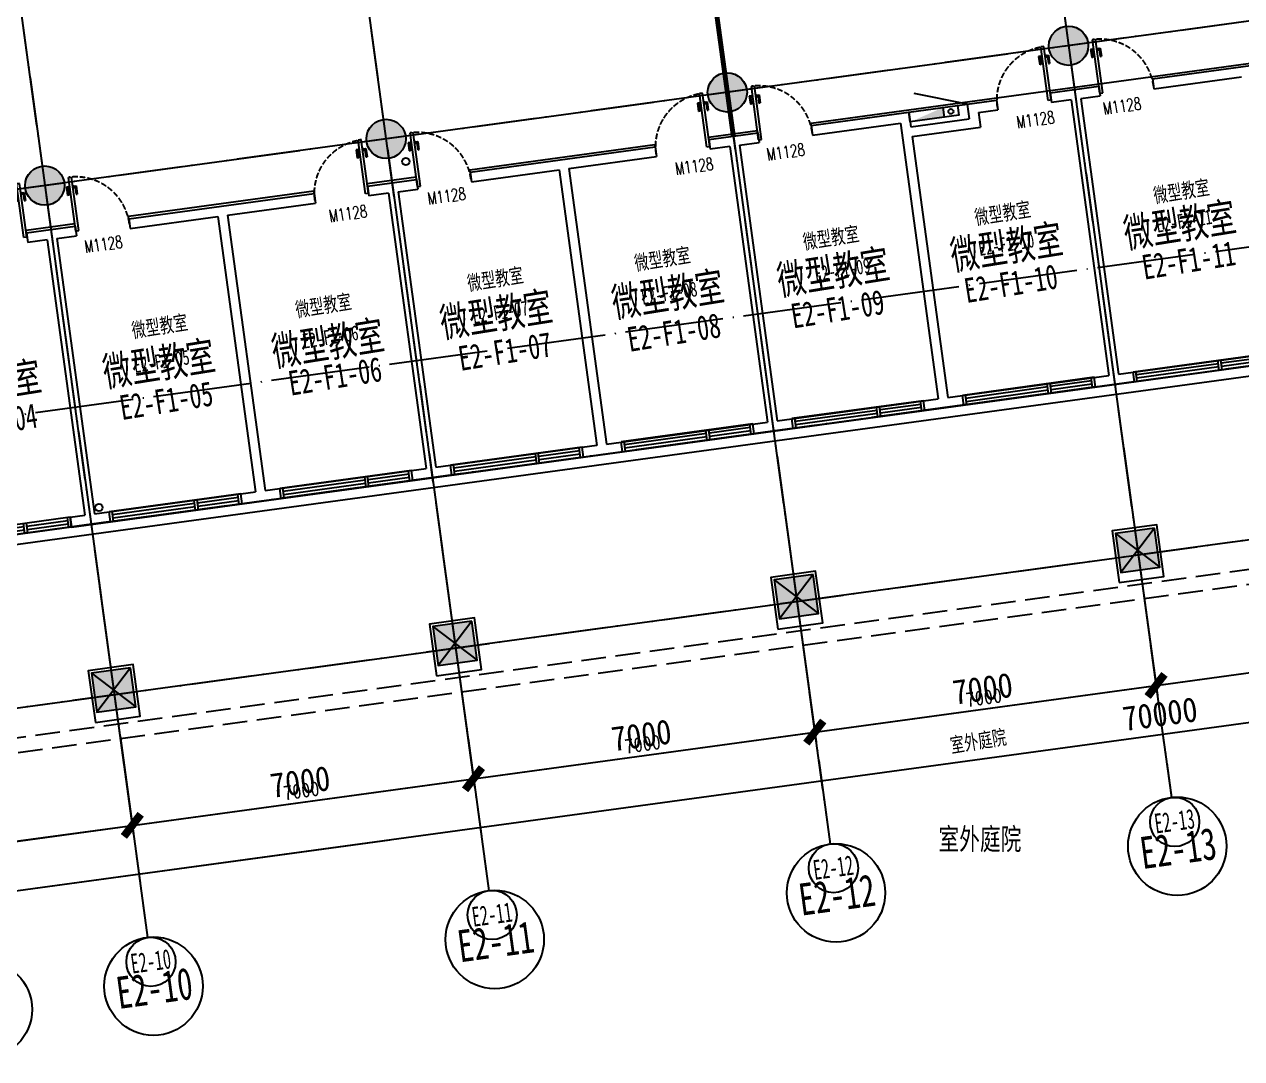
# Model space of a CAD drawing. Header units: millimetres. Extents: x 347599 to 1495443, y -100002 to 152717.
# Drawn here: x 1355088 to 1379828, y 106700 to 127725 of the extents above; entities that cross this region are included whole.
import ezdxf
from ezdxf.enums import TextEntityAlignment as Align

# ---------------------------------------------------------------- set-up
doc = ezdxf.new("R2010")
doc.units = ezdxf.units.MM
doc.header["$LTSCALE"] = 1000
doc.header["$PDMODE"] = 1
for name, pattern in [('DASH', [0.35, 0.25, -0.1]), ('E-RG-1F$0$$0$DOTE', [2.42, 2, -0.2, 0.02, -0.2]), ('E1-RI-1F$0$DASH', [0.35, 0.25, -0.1]), ('XRE2$0$HIDDEN', [0.375, 0.25, -0.125])]:
    doc.linetypes.add(name, pattern=pattern)
doc.layers.get('0').update_dxf_attribs({"linetype": 'CONTINUOUS'})
doc.layers.get('Defpoints').update_dxf_attribs({"linetype": 'CONTINUOUS'})
for name, color, linetype in [('A-------', 18, 'CONTINUOUS'), ('A-SYMB-DOOR', 13, 'CONTINUOUS'), ('A-SYMB-DOOR1', 4, 'CONTINUOUS'), ('A—墙体', 7, 'CONTINUOUS'), ('A—文字索引', 40, 'CONTINUOUS'), ('A—楼梯、电梯、栏杆', 50, 'CONTINUOUS'), ('A—轴线、尺寸', 1, 'CONTINUOUS'), ('A—门窗', 135, 'CONTINUOUS'), ('E2-RI-1F$0$A-DETL-MBND', 5, 'CONTINUOUS'), ('E2-RI-1F$0$A-ROOF-DRAN', 175, 'CONTINUOUS'), ('E2-RI-1F$0$A-WALL', 7, 'CONTINUOUS'), ('gps-雨水立管1', 1, 'CONTINUOUS'), ('I-平顶-消防设施（防火卷帘）', 10, 'CONTINUOUS'), ('I—平面—文字', 40, 'CONTINUOUS'), ('I—平面—文字（放大1：100）', 40, 'XRE2$0$HIDDEN'), ('I—平面—消防设施', 10, 'CONTINUOUS'), ('I—平面—装饰面层线', 192, 'CONTINUOUS'), ('I—平面—门', 22, 'CONTINUOUS'), ('轴线100', 1, 'CONTINUOUS')]:
    doc.layers.add(name, color=color, linetype=linetype)
doc.styles.add('ARIAL', font='simhei.ttf', dxfattribs={"width": 0.9})
doc.styles.add('ECADI-TXT', font='simplex.shx', dxfattribs={"bigfont": 'hztxt.shx'})
doc.styles.add('XD2008', font='simhei.ttf', dxfattribs={"width": 0.7})
doc.dimstyles.new('200', dxfattribs={"dimscale": 200, "dimtxt": 2.5, "dimasz": 2, "dimexe": 1, "dimexo": 1, "dimgap": 0.8, "dimtad": 1, "dimdec": 0, "dimdsep": 46, "dimtxsty": 'ARIAL', "dimblk1": 'ARCHTICK', "dimblk2": 'ARCHTICK', "dimsah": 1, "dimcen": -0.9, "dimdle": 1, "dimclrd": 256, "dimclre": 256, "dimclrt": 40, "dimaunit": 1, "dimadec": 0, "dimazin": 0, "dimtfac": 0.35, "dimtdec": 0, "dimtix": 1, "dimtmove": 2, "dimatfit": 3, "dimldrblk": 'ARCHTICK', "dimfxl": 0, "dimtvp": 0.8, "dimtolj": 1, "dimtzin": 0, "dimarcsym": 0})
doc.dimstyles.new('副本 100', dxfattribs={"dimscale": 100, "dimtxt": 2.5, "dimasz": 2, "dimexe": 1, "dimexo": 1, "dimgap": 0.8, "dimtad": 1, "dimdec": 0, "dimdsep": 46, "dimtxsty": 'ARIAL', "dimblk1": 'ARCHTICK', "dimblk2": 'ARCHTICK', "dimsah": 1, "dimcen": -0.9, "dimdle": 1, "dimclrd": 256, "dimclre": 256, "dimclrt": 40, "dimaunit": 1, "dimadec": 0, "dimazin": 0, "dimtfac": 0.35, "dimtdec": 0, "dimtix": 1, "dimtmove": 2, "dimatfit": 3, "dimldrblk": 'ARCHTICK', "dimfxl": 0, "dimtvp": 0.8, "dimtolj": 1, "dimtzin": 0, "dimarcsym": 0})

# ---------------------------------------------------------------- blocks, each defined once
blk = doc.blocks.new('E2-RI-1F$0$DOOR1000')
at = {"layer": 'I—平面—门'}
for p, q in [((0, 1000), (56, 1000)), ((0, 0), (0, 1000)), ((56, 0), (56, 1000)), ((-62, 826), (-40, 804)), ((-62, 826), (-62, 674)), ((-8, 826), (-62, 826)), ((-40, 804), (-40, 674)), ((-8, 804), (-40, 804)), ((-8, 845), (-8, 784)), ((1, 845), (-8, 845)), ((1, 784), (-8, 784)), ((56, 845), (65, 845)), ((56, 784), (65, 784)), ((65, 845), (65, 784)), ((65, 826), (120, 826)), ((65, 804), (98, 804)), ((120, 826), (98, 804)), ((98, 804), (98, 674)), ((120, 826), (120, 674)), ((-40, 674), (-62, 674)), ((98, 674), (120, 674)), ((0, 0), (56, 0))]:
    blk.add_line(p, q, dxfattribs=at)
at = {"layer": 'I—平面—门', "color": 8, "linetype": 'DASH', "ltscale": 0.4}
blk.add_arc((0, 0), 1000, 0, 90, dxfattribs=at)
blk = doc.blocks.new('E2-RI-1F$0$窗2')
at = {"layer": 'A—门窗'}
for p, q in [((10775124, -7633207), (10772424, -7633207)), ((10772484, -7633407), (10772484, -7633207)), ((10774164, -7633274), (10772484, -7633274)), ((10774164, -7633341), (10772484, -7633341)), ((10774164, -7633407), (10774164, -7633207)), ((10774224, -7633407), (10774224, -7633207)), ((10775064, -7633274), (10774224, -7633274)), ((10775064, -7633341), (10774224, -7633341)), ((10775064, -7633407), (10775064, -7633207)), ((10775124, -7633407), (10772424, -7633407))]:
    blk.add_line(p, q, dxfattribs=at)
at = {"layer": 'E2-RI-1F$0$A-WALL'}
for p, q in [((10772424, -7633407), (10772424, -7633207)), ((10775124, -7633407), (10775124, -7633207))]:
    blk.add_line(p, q, dxfattribs=at)
blk = doc.blocks.new('E2-RI-1F$0$AQE')
at = {"layer": 'gps-雨水立管1', "color": 1}
blk.add_circle((11726833, -6094909), 75, dxfattribs=at)
blk = doc.blocks.new('_ArchTick')
at = {"color": 0, "linetype": 'ByBlock', "const_width": 0.4}
blk.add_lwpolyline([(-0.5, -0.5), (0.5, 0.5)], dxfattribs=at)
blk = doc.blocks.new('*D296')
at = {"layer": 'A—轴线、尺寸', "linetype": 'ByBlock', "lineweight": -2}
for p, q in [((1356632, 116197), (1357309, 111243)), ((1349696, 115249), (1350373, 110296)), ((1350148, 110467), (1357480, 111469))]:
    blk.add_line(p, q, dxfattribs=at)
at = {"layer": 'Defpoints', "color": 0, "linetype": 'ByBlock'}
for p in [(1356605, 116396), (1349669, 115448), (1357282, 111442)]:
    blk.add_point(p, dxfattribs=at)
at = {"layer": 'A—轴线、尺寸', "linetype": 'ByBlock', "lineweight": -2, "xscale": 400, "yscale": 400, "zscale": 400}
for p, rotation in [((1357282, 111442), 7.783339566187075), ((1350346, 110494), 187.7833395661871)]:
    blk.add_blockref('_ArchTick', p, dxfattribs=dict(at, rotation=rotation))
at = {"layer": 'A—轴线、尺寸', "color": 40, "linetype": 'ByBlock', "insert": (1353758, 111377), "char_height": 500, "attachment_point": 5, "rotation": 7.7833, "style": 'ARIAL'}
blk.add_mtext('\\A1;7000', dxfattribs=at)
blk = doc.blocks.new('*D297')
at = {"layer": 'A—轴线、尺寸', "linetype": 'ByBlock', "lineweight": -2}
for p, q in [((1363567, 117145), (1364244, 112191)), ((1356632, 116197), (1357309, 111243)), ((1357084, 111415), (1364415, 112417))]:
    blk.add_line(p, q, dxfattribs=at)
at = {"layer": 'Defpoints', "color": 0, "linetype": 'ByBlock'}
for p in [(1363540, 117344), (1356605, 116396), (1364217, 112390)]:
    blk.add_point(p, dxfattribs=at)
at = {"layer": 'A—轴线、尺寸', "linetype": 'ByBlock', "lineweight": -2, "xscale": 400, "yscale": 400, "zscale": 400}
for p, rotation in [((1364217, 112390), 7.783339566187075), ((1357282, 111442), 187.7833395661871)]:
    blk.add_blockref('_ArchTick', p, dxfattribs=dict(at, rotation=rotation))
at = {"layer": 'A—轴线、尺寸', "color": 40, "linetype": 'ByBlock', "insert": (1360694, 112325), "char_height": 500, "attachment_point": 5, "rotation": 7.7833, "style": 'ARIAL'}
blk.add_mtext('\\A1;7000', dxfattribs=at)
blk = doc.blocks.new('*D298')
at = {"layer": 'A—轴线、尺寸', "linetype": 'ByBlock', "lineweight": -2}
for p, q in [((1370503, 118093), (1371180, 113139)), ((1363567, 117145), (1364244, 112191)), ((1364019, 112363), (1371351, 113365))]:
    blk.add_line(p, q, dxfattribs=at)
at = {"layer": 'Defpoints', "color": 0, "linetype": 'ByBlock'}
for p in [(1370476, 118292), (1363540, 117344), (1371153, 113338)]:
    blk.add_point(p, dxfattribs=at)
at = {"layer": 'A—轴线、尺寸', "linetype": 'ByBlock', "lineweight": -2, "xscale": 400, "yscale": 400, "zscale": 400}
for p, rotation in [((1371153, 113338), 7.783339566187075), ((1364217, 112390), 187.7833395661871)]:
    blk.add_blockref('_ArchTick', p, dxfattribs=dict(at, rotation=rotation))
at = {"layer": 'A—轴线、尺寸', "color": 40, "linetype": 'ByBlock', "insert": (1367629, 113273), "char_height": 500, "attachment_point": 5, "rotation": 7.7833, "style": 'ARIAL'}
blk.add_mtext('\\A1;7000', dxfattribs=at)
blk = doc.blocks.new('*D299')
at = {"layer": 'A—轴线、尺寸', "linetype": 'ByBlock', "lineweight": -2}
for p, q in [((1377438, 119041), (1378115, 114087)), ((1370503, 118093), (1371180, 113139)), ((1370955, 113311), (1378286, 114313))]:
    blk.add_line(p, q, dxfattribs=at)
at = {"layer": 'Defpoints', "color": 0, "linetype": 'ByBlock'}
for p in [(1377411, 119240), (1370476, 118292), (1378088, 114286)]:
    blk.add_point(p, dxfattribs=at)
at = {"layer": 'A—轴线、尺寸', "linetype": 'ByBlock', "lineweight": -2, "xscale": 400, "yscale": 400, "zscale": 400}
for p, rotation in [((1378088, 114286), 7.783339566187075), ((1371153, 113338), 187.7833395661871)]:
    blk.add_blockref('_ArchTick', p, dxfattribs=dict(at, rotation=rotation))
at = {"layer": 'A—轴线、尺寸', "color": 40, "linetype": 'ByBlock', "insert": (1374565, 114221), "char_height": 500, "attachment_point": 5, "rotation": 7.7833, "style": 'ARIAL'}
blk.add_mtext('\\A1;7000', dxfattribs=at)
blk = doc.blocks.new('*D300')
at = {"layer": 'A—轴线、尺寸', "linetype": 'ByBlock', "lineweight": -2}
for p, q in [((1384374, 119989), (1385051, 115035)), ((1377438, 119041), (1378115, 114087)), ((1377890, 114259), (1385222, 115261))]:
    blk.add_line(p, q, dxfattribs=at)
at = {"layer": 'Defpoints', "color": 0, "linetype": 'ByBlock'}
for p in [(1384347, 120188), (1377411, 119240), (1385024, 115234)]:
    blk.add_point(p, dxfattribs=at)
at = {"layer": 'A—轴线、尺寸', "linetype": 'ByBlock', "lineweight": -2, "xscale": 400, "yscale": 400, "zscale": 400}
for p, rotation in [((1385024, 115234), 7.783339566187075), ((1378088, 114286), 187.7833395661871)]:
    blk.add_blockref('_ArchTick', p, dxfattribs=dict(at, rotation=rotation))
at = {"layer": 'A—轴线、尺寸', "color": 40, "linetype": 'ByBlock', "insert": (1381500, 115169), "char_height": 500, "attachment_point": 5, "rotation": 7.7833, "style": 'ARIAL'}
blk.add_mtext('\\A1;7000', dxfattribs=at)
blk = doc.blocks.new('*D304')
at = {"layer": 'A—轴线、尺寸', "linetype": 'ByBlock', "lineweight": -2}
for p, q in [((1412136, 123634), (1412928, 117837)), ((1343348, 108528), (1413099, 118062)), ((1342781, 114154), (1343573, 108357))]:
    blk.add_line(p, q, dxfattribs=at)
at = {"layer": 'Defpoints', "color": 0, "linetype": 'ByBlock'}
for p in [(1412109, 123832), (1412901, 118035), (1342754, 114352)]:
    blk.add_point(p, dxfattribs=at)
at = {"layer": 'A—轴线、尺寸', "linetype": 'ByBlock', "lineweight": -2, "xscale": 400, "yscale": 400, "zscale": 400}
for p, rotation in [((1412901, 118035), 7.783339566187075), ((1343546, 108555), 187.7833395661871)]:
    blk.add_blockref('_ArchTick', p, dxfattribs=dict(at, rotation=rotation))
at = {"layer": 'A—轴线、尺寸', "color": 40, "linetype": 'ByBlock', "insert": (1378168, 113704), "char_height": 500, "attachment_point": 5, "rotation": 7.7833, "style": 'ARIAL'}
blk.add_mtext('\\A1;70000', dxfattribs=at)
blk = doc.blocks.new('E2-RI-1F$0$XFX-BX')
blk.add_lwpolyline([(0, 0), (0, 200), (700, 200), (700, 0)], close=True)
blk.add_solid([(0, 0), (0, 0), (700, 0), (700, 200)])
blk = doc.blocks.new('ECADI-TAG-DOOR')
blk = doc.blocks.new('*D542')
at = {"layer": 'Defpoints', "color": 0, "linetype": 'Continuous'}
for p in [(1356605, 116396), (1349669, 115448), (1357282, 111442)]:
    blk.add_point(p, dxfattribs=at)
at = {"layer": '轴线100', "linetype": 'Continuous', "lineweight": -2}
for p, q in [((1356618, 116297), (1357295, 111343)), ((1349683, 115349), (1350360, 110395)), ((1350247, 110480), (1357381, 111455))]:
    blk.add_line(p, q, dxfattribs=at)
at = {"layer": '轴线100', "linetype": 'Continuous', "lineweight": -2, "xscale": 200, "yscale": 200, "zscale": 200}
for p, rotation in [((1357282, 111442), 7.783339565677779), ((1350346, 110494), 187.7833395656778)]:
    blk.add_blockref('_ArchTick', p, dxfattribs=dict(at, rotation=rotation))
at = {"layer": '轴线100', "color": 40, "linetype": 'Continuous', "insert": (1353783, 111197), "char_height": 300, "attachment_point": 5, "rotation": 7.7833, "style": 'ARIAL'}
blk.add_mtext('\\A1;7000', dxfattribs=at)
blk = doc.blocks.new('*D543')
at = {"layer": 'Defpoints', "color": 0, "linetype": 'Continuous'}
for p in [(1363540, 117344), (1356605, 116396), (1364217, 112390)]:
    blk.add_point(p, dxfattribs=at)
at = {"layer": '轴线100', "linetype": 'Continuous', "lineweight": -2}
for p, q in [((1363554, 117245), (1364231, 112291)), ((1356618, 116297), (1357295, 111343)), ((1357183, 111428), (1364316, 112403))]:
    blk.add_line(p, q, dxfattribs=at)
at = {"layer": '轴线100', "linetype": 'Continuous', "lineweight": -2, "xscale": 200, "yscale": 200, "zscale": 200}
for p, rotation in [((1364217, 112390), 7.783339565677779), ((1357282, 111442), 187.7833395656778)]:
    blk.add_blockref('_ArchTick', p, dxfattribs=dict(at, rotation=rotation))
at = {"layer": '轴线100', "color": 40, "linetype": 'Continuous', "insert": (1360718, 112145), "char_height": 300, "attachment_point": 5, "rotation": 7.7833, "style": 'ARIAL'}
blk.add_mtext('\\A1;7000', dxfattribs=at)
blk = doc.blocks.new('*D544')
at = {"layer": 'Defpoints', "color": 0, "linetype": 'Continuous'}
for p in [(1370476, 118292), (1363540, 117344), (1371153, 113338)]:
    blk.add_point(p, dxfattribs=at)
at = {"layer": '轴线100', "linetype": 'Continuous', "lineweight": -2}
for p, q in [((1370489, 118192), (1371166, 113239)), ((1363554, 117245), (1364231, 112291)), ((1364118, 112376), (1371252, 113351))]:
    blk.add_line(p, q, dxfattribs=at)
at = {"layer": '轴线100', "linetype": 'Continuous', "lineweight": -2, "xscale": 200, "yscale": 200, "zscale": 200}
for p, rotation in [((1371153, 113338), 7.783339565677779), ((1364217, 112390), 187.7833395656778)]:
    blk.add_blockref('_ArchTick', p, dxfattribs=dict(at, rotation=rotation))
at = {"layer": '轴线100', "color": 40, "linetype": 'Continuous', "insert": (1367654, 113093), "char_height": 300, "attachment_point": 5, "rotation": 7.7833, "style": 'ARIAL'}
blk.add_mtext('\\A1;7000', dxfattribs=at)
blk = doc.blocks.new('*D545')
at = {"layer": 'Defpoints', "color": 0, "linetype": 'Continuous'}
for p in [(1377411, 119240), (1370476, 118292), (1378088, 114286)]:
    blk.add_point(p, dxfattribs=at)
at = {"layer": '轴线100', "linetype": 'Continuous', "lineweight": -2}
for p, q in [((1377425, 119140), (1378102, 114187)), ((1370489, 118192), (1371166, 113239)), ((1371054, 113324), (1378187, 114299))]:
    blk.add_line(p, q, dxfattribs=at)
at = {"layer": '轴线100', "linetype": 'Continuous', "lineweight": -2, "xscale": 200, "yscale": 200, "zscale": 200}
for p, rotation in [((1378088, 114286), 7.783339565677779), ((1371153, 113338), 187.7833395656778)]:
    blk.add_blockref('_ArchTick', p, dxfattribs=dict(at, rotation=rotation))
at = {"layer": '轴线100', "color": 40, "linetype": 'Continuous', "insert": (1374589, 114041), "char_height": 300, "attachment_point": 5, "rotation": 7.7833, "style": 'ARIAL'}
blk.add_mtext('\\A1;7000', dxfattribs=at)
blk = doc.blocks.new('*D546')
at = {"layer": 'Defpoints', "color": 0, "linetype": 'Continuous'}
for p in [(1384347, 120188), (1377411, 119240), (1385024, 115234)]:
    blk.add_point(p, dxfattribs=at)
at = {"layer": '轴线100', "linetype": 'Continuous', "lineweight": -2}
for p, q in [((1384360, 120088), (1385037, 115135)), ((1377425, 119140), (1378102, 114187)), ((1377989, 114272), (1385123, 115247))]:
    blk.add_line(p, q, dxfattribs=at)
at = {"layer": '轴线100', "linetype": 'Continuous', "lineweight": -2, "xscale": 200, "yscale": 200, "zscale": 200}
for p, rotation in [((1385024, 115234), 7.783339565677779), ((1378088, 114286), 187.7833395656778)]:
    blk.add_blockref('_ArchTick', p, dxfattribs=dict(at, rotation=rotation))
at = {"layer": '轴线100', "color": 40, "linetype": 'Continuous', "insert": (1381525, 114989), "char_height": 300, "attachment_point": 5, "rotation": 7.7833, "style": 'ARIAL'}
blk.add_mtext('\\A1;7000', dxfattribs=at)

msp = doc.modelspace()

# ---------------------------------------------------------------- hatches: boundary and pattern name
at = {"layer": 'A-------'}
h = msp.add_hatch(color=256, dxfattribs=at)
edge = h.paths.add_edge_path()
edge.add_arc((1376310.6, 127290.6), 400, 0, 360)
h = msp.add_hatch(color=256, dxfattribs=at)
edge = h.paths.add_edge_path()
edge.add_arc((1369375.1, 126342.6), 400, 0, 360)
h = msp.add_hatch(color=256, dxfattribs=at)
edge = h.paths.add_edge_path()
edge.add_arc((1362439.6, 125394.7), 400, 0, 360)
h = msp.add_hatch(color=256, dxfattribs=at)
edge = h.paths.add_edge_path()
edge.add_arc((1355504.1, 124446.7), 400, 0, 360)
for points in [[(1378054.4, 117486.5), (1377261.8, 117378.1), (1377370.1, 116585.5), (1378162.8, 116693.8)], [(1371118.9, 116538.5), (1370326.3, 116430.1), (1370434.6, 115637.5), (1371227.3, 115745.9)], [(1364183.4, 115590.5), (1363390.8, 115482.2), (1363499.1, 114689.5), (1364291.8, 114797.9)], [(1357247.9, 114642.5), (1356455.3, 114534.2), (1356563.6, 113741.5), (1357356.2, 113849.9)]]:
    msp.add_hatch(color=256, dxfattribs=at).paths.add_polyline_path(points)

# ---------------------------------------------------------------- linework, layer by layer
at = {"elevation": 0}
for points in [[(1378054.4, 117486.5), (1377261.8, 117378.1), (1377370.1, 116585.5), (1378162.8, 116693.8)], [(1371118.9, 116538.5), (1370326.3, 116430.1), (1370434.6, 115637.5), (1371227.3, 115745.9)], [(1364183.4, 115590.5), (1363390.8, 115482.2), (1363499.1, 114689.5), (1364291.8, 114797.9)], [(1357247.9, 114642.5), (1356455.3, 114534.2), (1356563.6, 113741.5), (1357356.2, 113849.9)]]:
    msp.add_lwpolyline(points, close=True, dxfattribs=at)
for centre in [(1376310.6, 127290.6, 0), (1369375.1, 126342.6, 0), (1362439.6, 125394.7, 0), (1355504.1, 124446.7, 0)]:
    msp.add_circle(centre, 400)
at = {"layer": 'A—墙体'}
for p, q in [((1378017.4, 126615.6), (1381782.4, 127130.2)), ((1375936.7, 126331.2), (1376927.5, 126466.6)), ((1376927.5, 126466.6), (1376954.6, 126268.5)), ((1378017.4, 126615.6), (1378044.5, 126417.4)), ((1378044.5, 126417.4), (1379827.9, 126661.2)), ((1374252.4, 126100.9), (1374846.9, 126182.2)), ((1374846.9, 126182.2), (1374874, 125984)), ((1375936.7, 126331.2), (1375963.8, 126133)), ((1376360.1, 126187.2), (1375963.8, 126133)), ((1376360.1, 126187.2), (1377125.3, 120589.2)), ((1376558.3, 126214.3), (1376954.6, 126268.5)), ((1376558.3, 126214.2), (1377323.5, 120616.3)), ((1371081.9, 125667.5), (1373063.5, 125938.4)), ((1373063.5, 125938.4), (1373104.1, 125641.2)), ((1374252.4, 126100.9), (1374293, 125803.7)), ((1374477.7, 125929.8), (1374874, 125984)), ((1374477.7, 125929.8), (1374518.3, 125632.6)), ((1371109, 125469.4), (1372892.4, 125713.1)), ((1372892.4, 125713.1), (1373657.6, 120115.2)), ((1373104.1, 125641.2), (1374293, 125803.7)), ((1369001.2, 125383.1), (1369992, 125518.6)), ((1369992, 125518.6), (1370019.1, 125320.4)), ((1371081.9, 125667.5), (1371109, 125469.4)), ((1373131.2, 125443), (1374518.3, 125632.6)), ((1373131.2, 125443), (1373855.8, 120142.3)), ((1364146.4, 124719.5), (1367911.4, 125234.1)), ((1367911.4, 125234.1), (1367938.5, 125035.9)), ((1369001.2, 125383.1), (1369028.3, 125185)), ((1369424.6, 125239.2), (1369028.3, 125185)), ((1369424.6, 125239.1), (1370189.8, 119641.2)), ((1369622.8, 125266.2), (1370019.1, 125320.4)), ((1369622.8, 125266.2), (1370388, 119668.3)), ((1366155.1, 124792.2), (1367938.5, 125035.9)), ((1364146.4, 124719.5), (1364173.5, 124521.3)), ((1364173.5, 124521.3), (1365956.9, 124765.1)), ((1365956.9, 124765.1), (1366722.1, 119167.2)), ((1366155, 124792.2), (1366920.2, 119194.2)), ((1362065.7, 124435.1), (1363056.5, 124570.5)), ((1363056.5, 124570.5), (1363083.6, 124372.3)), ((1356049, 117506.3), (1405588, 124277.9)), ((1357210.9, 123771.4), (1360975.9, 124286)), ((1360975.9, 124286), (1361003, 124087.9)), ((1362065.7, 124435.1), (1362092.8, 124236.9)), ((1362489.1, 124291.1), (1362092.8, 124236.9)), ((1362489.1, 124291.1), (1363254.3, 118693.1)), ((1362687.3, 124318.2), (1363083.6, 124372.3)), ((1362687.3, 124318.2), (1363452.5, 118720.2)), ((1359219.5, 123844.1), (1361003, 124087.9)), ((1357210.9, 123771.4), (1357238, 123573.3)), ((1357238, 123573.3), (1359021.4, 123817)), ((1359021.4, 123817), (1359786.6, 118219.1)), ((1359219.5, 123844.1), (1359984.7, 118246.2)), ((1355130.2, 123487), (1356121, 123622.5)), ((1355130.2, 123487), (1355157.3, 123288.9)), ((1356121, 123622.5), (1356148.1, 123424.3)), ((1355553.6, 123343), (1355157.3, 123288.9)), ((1355553.6, 123343), (1356318.8, 117745.3)), ((1355751.8, 123370.1), (1356148.1, 123424.3)), ((1355751.8, 123370.1), (1356517, 117772.2)), ((1377323.5, 120616.3), (1380593.1, 121063.2)), ((1373855.7, 120142.3), (1377125.3, 120589.2)), ((1370388, 119668.3), (1373657.6, 120115.2)), ((1366920.2, 119194.3), (1370189.8, 119641.2)), ((1363452.5, 118720.3), (1366722.1, 119167.3)), ((1359984.7, 118246.3), (1363254.3, 118693.3)), ((1356517, 117772.3), (1359786.6, 118219.3)), ((1356021.9, 117704.7), (1356318.8, 117745.3)), ((1356021.9, 117704.7), (1356049, 117506.3))]:
    msp.add_line(p, q, dxfattribs=at)
at = {"layer": 'A—楼梯、电梯、栏杆', "linetype": 'DASH', "ltscale": 2}
for p, q in [((1406439.8, 120256.2), (1346944.1, 112123.9)), ((1406777.7, 119999.5), (1347281.9, 111867.3))]:
    msp.add_line(p, q, dxfattribs=at)
at = {"layer": 'A—轴线、尺寸', "linetype": 'E-RG-1F$0$$0$DOTE'}
for p, q in [((1373906.7, 144877.9), (1378399.7, 112006.8)), ((1366971.2, 143929.9), (1371464.2, 111058.8)), ((1360035.6, 142981.9), (1364528.7, 110110.8)), ((1353100.1, 142034), (1357593.2, 109162.8)), ((1425422.6, 134003.6), (1337818.5, 122029.3)), ((1426334.3, 127113.6), (1335638.8, 114716.7)), ((1426874.3, 123654.9), (1310482, 107745.6))]:
    msp.add_line(p, q, dxfattribs=at)
at = {"layer": 'A—轴线、尺寸', "linetype": 'ByBlock'}
msp.add_line((1344718.6, 108715.1), (1362514.7, 111147.6), dxfattribs=at)
for centre in [(1378519.4, 111017.6), (1371583.9, 110069.6), (1364648.4, 109121.6), (1357712.9, 108173.6), (1354245.1, 107699.6)]:
    msp.add_circle(centre, 1000, dxfattribs=at)
at = {"layer": 'Defpoints', "elevation": 0}
for points in [[(1377261.8, 117378.1), (1378162.8, 116693.8)], [(1378054.4, 117486.5), (1377370.1, 116585.5)], [(1371118.9, 116538.5), (1370434.6, 115637.5)], [(1370326.3, 116430.1), (1371227.3, 115745.9)], [(1364183.4, 115590.5), (1363499.1, 114689.5)], [(1363390.8, 115482.2), (1364291.8, 114797.9)], [(1357247.9, 114642.5), (1356563.6, 113741.5)], [(1356455.3, 114534.2), (1357356.2, 113849.9)]]:
    msp.add_lwpolyline(points, dxfattribs=at)
at = {"layer": 'E2-RI-1F$0$A-DETL-MBND'}
msp.add_line((1342343.8, 115431.1), (1405813.3, 124106.8), dxfattribs=at)
at = {"layer": 'E2-RI-1F$0$A-ROOF-DRAN'}
msp.add_circle((1356604, 117905.3), 75, dxfattribs=at)
at = {"layer": 'I-平顶-消防设施（防火卷帘）'}
msp.add_line((1369001.2, 125383.1), (1368994.1, 125432.5), dxfattribs=at)
at = {"layer": 'I—平面—消防设施'}
msp.add_line((1373063.5, 125938.4), (1374252.4, 126100.9), dxfattribs=at)
at = {"layer": 'I—平面—消防设施', "linetype": 'E1-RI-1F$0$DASH', "const_width": 100}
msp.add_lwpolyline([(1369497.4, 125451), (1368596.9, 132038.8), (1368596.9, 132038.8)], dxfattribs=at)
at = {"layer": 'I—平面—消防设施'}
msp.add_lwpolyline([(1374252.3, 126102), (1373173.6, 126317.6)], dxfattribs=at)
msp.add_lwpolyline([(1373063.5, 125938.3), (1374054.3, 126073.7), (1374081.3, 125875.6), (1373090.6, 125740.1)], close=True, dxfattribs=at)
msp.add_circle((1373919.2, 125954.3), 50, dxfattribs=at)
at = {"layer": 'I—平面—装饰面层线'}
for p, q in [((1371075.9, 125717), (1381775.6, 127179.6)), ((1371081.9, 125667.4), (1371075.9, 125717)), ((1368994.1, 125432.5), (1369985.6, 125568)), ((1369000.9, 125383), (1368994.8, 125432.6)), ((1369992, 125518.4), (1369986, 125568)), ((1364139.6, 124768.9), (1367904.6, 125283.6)), ((1367911.4, 125234.1), (1367904.6, 125283.6)), ((1364146.4, 124719.5), (1364139.6, 124768.9)), ((1363050.5, 124620.1), (1362059, 124484.6)), ((1362065.7, 124435.1), (1362059, 124484.6)), ((1363056.5, 124570.5), (1363050.5, 124620.1)), ((1360969.1, 124335.6), (1357204.1, 123821)), ((1360975.9, 124286), (1360969.1, 124335.6)), ((1357210.9, 123771.4), (1357204.1, 123821)), ((1356114.3, 123672), (1355123.5, 123536.6)), ((1355130.2, 123487), (1355123.5, 123536.6)), ((1356121, 123622.5), (1356114.3, 123672))]:
    msp.add_line(p, q, dxfattribs=at)
for points in [[(1377337.8, 116379.2), (1378249.3, 116503.8), (1378105.8, 117554.1), (1377194.2, 117429.5), (1377337.8, 116379.2)], [(1370402.3, 115431.2), (1371313.8, 115555.8), (1371170.2, 116606.1), (1370258.7, 116481.5), (1370402.3, 115431.2)], [(1363466.8, 114483.2), (1364378.3, 114607.8), (1364234.7, 115658.1), (1363323.2, 115533.5), (1363466.8, 114483.2)], [(1356531.3, 113535.2), (1357442.8, 113659.8), (1357299.2, 114710.1), (1356387.7, 114585.5), (1356531.3, 113535.2)]]:
    msp.add_lwpolyline(points, dxfattribs=at)
at = {"layer": '轴线100', "linetype": 'E-RG-1F$0$$0$DOTE'}
for p, q in [((1374371.8, 141475.6), (1378399.7, 112006.8)), ((1367436.3, 140527.6), (1371464.2, 111058.8)), ((1360500.8, 139579.6), (1364528.7, 110110.8)), ((1353565.3, 138631.7), (1357593.2, 109162.8)), ((1414146.2, 132462.2), (1337818.5, 122029.3)), ((1414843.5, 127963.1), (1335424.5, 117107.6)), ((1415057.9, 125572.2), (1335638.8, 114716.7)), ((1415597.9, 122113.5), (1310482, 107745.6))]:
    msp.add_line(p, q, dxfattribs=at)
at = {"layer": '轴线100', "linetype": 'ByBlock'}
for centre in [(1378467.8, 111511.5), (1371531, 110572.6), (1364596.1, 109620.1), (1357661.2, 108667.5)]:
    msp.add_circle(centre, 500, dxfattribs=at)

# ---------------------------------------------------------------- block references
at = {"layer": 'A-SYMB-DOOR1'}
ref = msp.add_blockref('ECADI-TAG-DOOR', (1378130.1, 125307.1), dxfattribs=dict(at, xscale=100.0000000022703, yscale=100.0000000022704, zscale=100.0000000022704, rotation=7.999589584866729))
ref.add_attrib('门窗主编号1', 'M1128', dxfattribs={"layer": 'A-SYMB-DOOR', "height": 250, "rotation": 7.99959, "style": 'ECADI-TXT', "width": 0.7}).set_placement((1377801, 125996.4), align=Align.RIGHT)
ref = msp.add_blockref('ECADI-TAG-DOOR', (1376369.6, 125029.2), dxfattribs=dict(at, xscale=100.0000000022703, yscale=100.0000000022704, zscale=100.0000000022704, rotation=7.999589584866729))
ref.add_attrib('门窗主编号1', 'M1128', dxfattribs={"layer": 'A-SYMB-DOOR', "height": 250, "rotation": 7.99959, "style": 'ECADI-TXT', "width": 0.7}).set_placement((1376040.5, 125718.5), align=Align.RIGHT)
ref = msp.add_blockref('ECADI-TAG-DOOR', (1371294.1, 124372.5), dxfattribs=dict(at, xscale=100.0000000022703, yscale=100.0000000022704, zscale=100.0000000022704, rotation=7.999589584866729))
ref.add_attrib('门窗主编号1', 'M1128', dxfattribs={"layer": 'A-SYMB-DOOR', "height": 250, "rotation": 7.99959, "style": 'ECADI-TXT', "width": 0.7}).set_placement((1370965, 125061.8), align=Align.RIGHT)
ref = msp.add_blockref('ECADI-TAG-DOOR', (1369434.5, 124081.2), dxfattribs=dict(at, xscale=100.0000000022703, yscale=100.0000000022704, zscale=100.0000000022704, rotation=7.999589584866729))
ref.add_attrib('门窗主编号1', 'M1128', dxfattribs={"layer": 'A-SYMB-DOOR', "height": 250, "rotation": 7.99959, "style": 'ECADI-TXT', "width": 0.7}).set_placement((1369105.4, 124770.5), align=Align.RIGHT)
ref = msp.add_blockref('ECADI-TAG-DOOR', (1364403.6, 123476.2), dxfattribs=dict(at, xscale=100.0000000022703, yscale=100.0000000022704, zscale=100.0000000022704, rotation=7.999589584866729))
ref.add_attrib('门窗主编号1', 'M1128', dxfattribs={"layer": 'A-SYMB-DOOR', "height": 250, "rotation": 7.99959, "style": 'ECADI-TXT', "width": 0.7}).set_placement((1364074.5, 124165.5), align=Align.RIGHT)
ref = msp.add_blockref('ECADI-TAG-DOOR', (1362399.5, 123119.6), dxfattribs=dict(at, xscale=100.0000000022703, yscale=100.0000000022704, zscale=100.0000000022704, rotation=7.999589584866729))
ref.add_attrib('门窗主编号1', 'M1128', dxfattribs={"layer": 'A-SYMB-DOOR', "height": 250, "rotation": 7.99959, "style": 'ECADI-TXT', "width": 0.7}).set_placement((1362070.4, 123808.9), align=Align.RIGHT)
ref = msp.add_blockref('ECADI-TAG-DOOR', (1357427.8, 122497.2), dxfattribs=dict(at, xscale=100.0000000022703, yscale=100.0000000022704, zscale=100.0000000022704, rotation=7.999589584866729))
ref.add_attrib('门窗主编号1', 'M1128', dxfattribs={"layer": 'A-SYMB-DOOR', "height": 250, "rotation": 7.99959, "style": 'ECADI-TXT', "width": 0.7}).set_placement((1357098.7, 123186.6), align=Align.RIGHT)
at = {"layer": 'A—门窗'}
for p, rotation in [((-10329202.3, 6224857.1), 7.782372185807924), ((-10350725.5, 6189626.2), 7.952328873398656), ((-10336137.8, 6223909.1), 7.782372185807924), ((-10339527.3, 6223585.3), 7.781636946430304), ((-10343073.3, 6222961.2), 7.782372185807924), ((-10346462.8, 6222637.3), 7.781636946430304), ((-10350008.8, 6222013.2), 7.782372185807924), ((-10353476.6, 6221539.2), 7.782372185807924)]:
    msp.add_blockref('E2-RI-1F$0$窗2', p, dxfattribs=dict(at, rotation=rotation))
at = {"layer": 'gps-雨水立管1', "color": 1}
msp.add_blockref('E2-RI-1F$0$AQE', (-10363992, 6219847.8), dxfattribs=at)
at = {"layer": 'I—平面—消防设施', "rotation": 7.776161376084371}
msp.add_blockref('E2-RI-1F$0$XFX-BX', (1373090.6, 125740.2), dxfattribs=at)
at = {"layer": 'I—平面—门'}
for p, xscale, yscale, zscale, rotation in [((1376947.9, 126322.9), 1.099999999999999, 1.099999999999999, 1.099999999999999, 7.780473471119972), ((1375956.3, 126188), -1.099999999999999, 1.099999999999999, 1.1, 7.783712673088372), ((1370012, 125374.8), 1.099999999999999, 1.099999999999999, 1.099999999999999, 7.780473471119972), ((1369020.5, 125239.4), -1.099999999999999, 1.099999999999999, 1.1, 7.783712673088372), ((1363076.9, 124426.9), 1.099999999999999, 1.099999999999999, 1.099999999999999, 7.780473471119972), ((1362085.4, 124291.4), -1.099999999999999, 1.099999999999999, 1.1, 7.783712673088372), ((1356134.6, 123523.4), 1.099999999999997, 1.099999999999997, 1.099999999999997, 7.78296646381101), ((1355142, 123400.6), -1.099999999999997, 1.099999999999997, 1.099999999999997, 7.782966456614159)]:
    msp.add_blockref('E2-RI-1F$0$DOOR1000', p, dxfattribs=dict(at, xscale=xscale, yscale=yscale, zscale=zscale, rotation=rotation))

# ---------------------------------------------------------------- texts
at = {"layer": 'A—文字索引', "style": 'ARIAL', "width": 0.7}
for s, p in [('E2-13', (1378540.3, 110980.2)), ('E2-12', (1371604.7, 110032.2)), ('E2-11', (1364669.2, 109084.2)), ('E2-10', (1357733.7, 108136.2))]:
    msp.add_text(s, height=650, rotation=7.78334, dxfattribs=at).set_placement(p, align=Align.MIDDLE_CENTER)
at = {"layer": 'I—平面—文字', "linetype": 'ByBlock', "style": 'XD2008', "width": 0.7}
for s, height, rotation, p in [('微型教室', 600, 9.15842, (1377484.4, 123171.8, 0)), ('微型教室', 600, 9.15842, (1373963, 122722.5, 0)), ('微型教室', 600, 9.15842, (1370441.9, 122213.6, 0)), ('E2-F1-11', 500, 9.15842, (1377851.4, 122534.5)), ('微型教室', 600, 9.15842, (1367080.4, 121761.8, 0)), ('E2-F1-10', 500, 9.15842, (1374239.5, 122059.7)), ('微型教室', 600, 9.15842, (1363591.3, 121352.4, 0)), ('E2-F1-09', 500, 9.15842, (1370717.2, 121542.6)), ('微型教室', 600, 9.15842, (1360172.3, 120767.7, 0)), ('E2-F1-08', 500, 9.15842, (1367391, 121067.4)), ('微型教室', 600, 9.15842, (1356736.5, 120350.8, 0)), ('E2-F1-07', 500, 9.15842, (1363958.1, 120680.6)), ('微型教室', 600, 9.15842, (1353205.1, 119930, 0)), ('E2-F1-06', 500, 9.15842, (1360503.9, 120176.2)), ('E2-F1-05', 500, 9.15842, (1357072.9, 119680.8)), ('E2-F1-04', 500, 9.15842, (1353506.3, 119231.9)), ('室外庭院', 440.64, 360, (1373667, 110944.8, 0))]:
    msp.add_text(s, height=height, rotation=rotation, dxfattribs=at).set_placement(p)
at = {"layer": 'I—平面—文字（放大1：100）', "linetype": 'ByBlock', "style": 'XD2008', "width": 0.7}
for s, p in [('微型教室', (1378062, 124093.3)), ('微型教室', (1374427.9, 123647.1)), ('E2-F1-11', (1378115.3, 123490.8, 0)), ('微型教室', (1370939.8, 123148.7)), ('E2-F1-10', (1374503.5, 123015.9, 0)), ('微型教室', (1367514.4, 122718.1)), ('E2-F1-09', (1371172.6, 122498.9, 0)), ('微型教室', (1364117.6, 122308.7)), ('E2-F1-08', (1367654.9, 122023.6, 0)), ('微型教室', (1360624.6, 121771)), ('E2-F1-07', (1364222, 121636.8, 0)), ('微型教室', (1357296.1, 121349.3)), ('E2-F1-06', (1360767.8, 121132.5, 0)), ('E2-F1-05', (1357336.8, 120637.1, 0)), ('室外庭院', (1373931, 112916.8))]:
    msp.add_text(s, height=300, rotation=9.15842, dxfattribs=at).set_placement(p)
at = {"layer": '轴线100', "color": 40, "style": 'ARIAL', "width": 0.6}
for s, p in [('E2-13', (1378464.9, 111530.1)), ('E2-12', (1371528.7, 110586.7)), ('E2-11', (1364593.9, 109634.1)), ('E2-10', (1357659, 108681.6))]:
    msp.add_text(s, height=400, rotation=7.78334, dxfattribs=at).set_placement(p, align=Align.MIDDLE_CENTER)

# ---------------------------------------------------------------- dimensions: what is measured, and where the dimension line sits
at = {"layer": 'A—轴线、尺寸', "linetype": 'ByBlock'}
for base, p1, p2, picture, middle in [((1412901.2, 118034.8), (1342753.7, 114352.1), (1412108.8, 123832.1), '*D304', (1378167.8, 113703.8)), ((1385023.7, 115233.6), (1377411.1, 119239.6), (1384346.6, 120187.6), '*D300', (1381500.1, 115168.6)), ((1378088.2, 114285.6), (1370475.6, 118291.6), (1377411.1, 119239.6), '*D299', (1374564.6, 114220.6)), ((1371152.7, 113337.6), (1363540.1, 117343.6), (1370475.6, 118291.6), '*D298', (1367629.1, 113272.6)), ((1364217.2, 112389.6), (1356604.6, 116395.6), (1363540.1, 117343.6), '*D297', (1360693.5, 112324.7)), ((1357281.7, 111441.7), (1349669.1, 115447.6), (1356604.6, 116395.6), '*D296', (1353758, 111376.7))]:
    dim = msp.add_linear_dim(base=base, p1=p1, p2=p2, angle=7.78334, dimstyle='200', dxfattribs=at)
    dim.commit()
    dim.dimension.update_dxf_attribs({"geometry": picture, "text_midpoint": middle})
at = {"layer": '轴线100', "linetype": 'Continuous'}
for base, p1, p2, picture, middle in [((1385023.7, 115233.6), (1377411.1, 119239.6), (1384346.6, 120187.6), '*D546', (1381524.6, 114989.2)), ((1378088.2, 114285.6), (1370475.6, 118291.6), (1377411.1, 119239.6), '*D545', (1374589.1, 114041.2)), ((1371152.7, 113337.6), (1363540.1, 117343.6), (1370475.6, 118291.6), '*D544', (1367653.6, 113093.2)), ((1364217.2, 112389.6), (1356604.6, 116395.6), (1363540.1, 117343.6), '*D543', (1360718.1, 112145.2)), ((1357281.7, 111441.7), (1349669.1, 115447.6), (1356604.6, 116395.6), '*D542', (1353782.6, 111197.2))]:
    dim = msp.add_linear_dim(base=base, p1=p1, p2=p2, angle=7.78334, dimstyle='副本 100', override={"dimtxt": 3}, dxfattribs=at)
    dim.commit()
    dim.dimension.update_dxf_attribs({"geometry": picture, "text_midpoint": middle})

doc.saveas('drawing.dxf')
